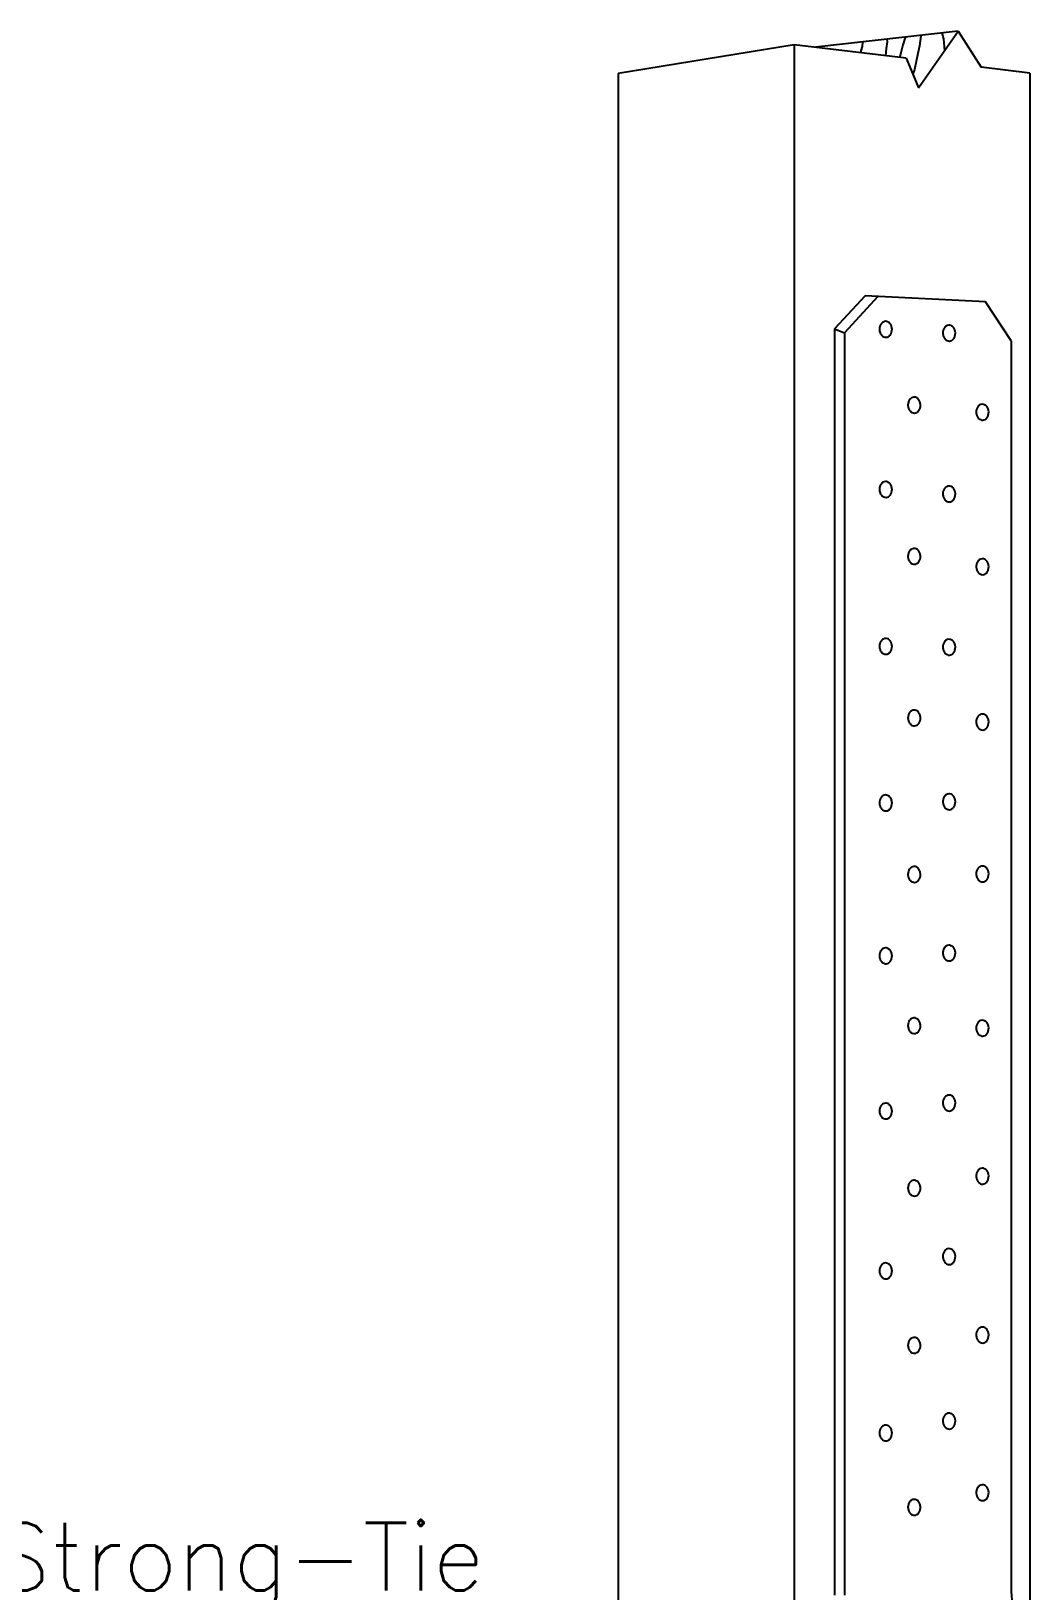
# Model space of a CAD drawing. Header units: inches. Extents: x 683 to 9753, y -6805 to 20230.
# Drawn here: x 8814.6 to 8888.5, y -3509.9 to -3394.5 of the extents above; entities that cross this region are included whole.
import ezdxf

# ---------------------------------------------------------------- set-up
doc = ezdxf.new("R2010")
doc.units = ezdxf.units.IN
doc.header["$LTSCALE"] = 48
doc.header["$MEASUREMENT"] = 0
for name, color, linetype in [('Dim', 1, 'Continuous'), ('DPIS-BL', 9, 'Continuous'), ('DPIS-TEXT', 7, 'Continuous')]:
    doc.layers.add(name, color=color, linetype=linetype)
doc.styles.add('SIMPLEX', font='simplex.shx', dxfattribs={"oblique": 15, "height": 4})

# ---------------------------------------------------------------- blocks, each defined once
blk = doc.blocks.new('A$C1BDB07E1')
at = {"layer": 'Dim', "color": 6}
for p, q in [((79.53, -188.16), (66.5, -190.29)), ((79.53, -188.16), (79.53, -349.92)), ((87.83, -189.16), (79.53, -188.16)), ((91.69, -187.16), (81.15, -188.35)), ((88.75, -191.34), (91.69, -187.16)), ((91.69, -187.16), (93.38, -189.83)), ((87.83, -189.16), (88.75, -191.34)), ((66.5, -190.29), (66.5, -342.21)), ((96.99, -190.26), (93.38, -189.83)), ((96.99, -190.26), (96.99, -305.07))]:
    blk.add_line(p, q, dxfattribs=at)
at = {"layer": 'Dim', "color": 1}
for p, q in [((84.79, -206.75), (82.54, -209.19)), ((85.74, -206.79), (83.27, -209.48)), ((93.72, -207.19), (84.79, -206.75)), ((95.6, -210.09), (93.72, -207.19)), ((82.54, -209.19), (82.54, -296.47)), ((82.54, -209.19), (83.27, -209.48)), ((82.54, -209.48), (82.54, -302.95)), ((83.27, -209.48), (83.27, -302.95)), ((95.6, -210.09), (95.6, -302.04))]:
    blk.add_line(p, q, dxfattribs=at)
at = {"layer": 'Dim', "color": 2}
for points in [[(84.59, -187.96), (84.58, -188.29), (84.49, -188.61), (84.48, -188.75)], [(86.41, -187.76), (86.43, -187.94), (86.36, -188.45), (86.31, -188.97)], [(87.75, -187.6), (87.75, -187.62), (87.6, -188.16), (87.41, -188.85), (87.33, -189.1)], [(88.93, -187.47), (88.92, -187.5), (88.83, -188.23), (88.7, -188.82), (88.58, -189.41), (88.46, -189.99), (88.33, -190.35)], [(90.48, -187.29), (90.61, -187.72), (90.67, -188.61)]]:
    blk.add_lwpolyline(points, dxfattribs=at)
at = {"layer": 'Dim', "color": 1}
for points in [[(86.3, -208.64, 0.121045), (86.13, -208.69, 0.105152), (85.98, -208.83, 0.088446), (85.88, -209.02, 0.079422), (85.86, -209.25, 0.079422), (85.9, -209.48, 0.088446), (86.01, -209.66, 0.105152), (86.17, -209.78, 0.121045), (86.35, -209.82, 0.121045), (86.52, -209.77, 0.105152), (86.67, -209.63, 0.088446), (86.76, -209.44, 0.079422), (86.79, -209.21, 0.079422), (86.74, -208.98, 0.088446), (86.63, -208.8, 0.105152), (86.47, -208.68, 0.121045)], [(90.99, -208.93, 0.121045), (90.82, -208.98, 0.105152), (90.67, -209.11, 0.088446), (90.58, -209.3, 0.079422), (90.55, -209.53, 0.079422), (90.6, -209.76, 0.088446), (90.71, -209.94, 0.105152), (90.87, -210.07, 0.121045), (91.04, -210.1, 0.121045), (91.21, -210.05, 0.105152), (91.36, -209.92, 0.088446), (91.45, -209.73, 0.079422), (91.48, -209.5, 0.079422), (91.44, -209.27, 0.088446), (91.33, -209.09, 0.105152), (91.17, -208.96, 0.121045)], [(88.41, -214.26, 0.121045), (88.24, -214.31, 0.105152), (88.09, -214.44, 0.088446), (88, -214.63, 0.079422), (87.97, -214.87, 0.079422), (88.02, -215.09, 0.088446), (88.12, -215.27, 0.105152), (88.28, -215.4, 0.121045), (88.46, -215.43, 0.121045), (88.63, -215.38, 0.105152), (88.78, -215.25, 0.088446), (88.87, -215.06, 0.079422), (88.9, -214.83, 0.079422), (88.85, -214.6, 0.088446), (88.75, -214.42, 0.105152), (88.58, -214.29, 0.121045)], [(93.46, -214.78, 0.121045), (93.29, -214.83, 0.105152), (93.14, -214.97, 0.088446), (93.05, -215.16, 0.079422), (93.02, -215.39, 0.079422), (93.07, -215.62, 0.088446), (93.18, -215.8, 0.105152), (93.34, -215.92, 0.121045), (93.51, -215.96, 0.121045), (93.68, -215.91, 0.105152), (93.83, -215.77, 0.088446), (93.92, -215.58, 0.079422), (93.95, -215.35, 0.079422), (93.91, -215.12, 0.088446), (93.8, -214.94, 0.105152), (93.64, -214.82, 0.121045)], [(86.3, -220.5, 0.121045), (86.13, -220.55, 0.105152), (85.98, -220.69, 0.088446), (85.88, -220.88, 0.079422), (85.86, -221.11, 0.079422), (85.9, -221.34, 0.088446), (86.01, -221.52, 0.105152), (86.17, -221.64, 0.121045), (86.35, -221.68, 0.121045), (86.52, -221.63, 0.105152), (86.67, -221.49, 0.088446), (86.76, -221.3, 0.079422), (86.79, -221.07, 0.079422), (86.74, -220.84, 0.088446), (86.63, -220.66, 0.105152), (86.47, -220.54, 0.121045)], [(90.99, -220.84, 0.121045), (90.82, -220.89, 0.105152), (90.67, -221.02, 0.088446), (90.58, -221.21, 0.079422), (90.55, -221.44, 0.079422), (90.6, -221.67, 0.088446), (90.71, -221.85, 0.105152), (90.87, -221.98, 0.121045), (91.04, -222.01, 0.121045), (91.21, -221.96, 0.105152), (91.36, -221.83, 0.088446), (91.45, -221.64, 0.079422), (91.48, -221.4, 0.079422), (91.44, -221.18, 0.088446), (91.33, -221, 0.105152), (91.17, -220.87, 0.121045)], [(88.41, -225.46, 0.121045), (88.24, -225.51, 0.105152), (88.09, -225.64, 0.088446), (88, -225.83, 0.079422), (87.97, -226.07, 0.079422), (88.02, -226.29, 0.088446), (88.12, -226.47, 0.105152), (88.28, -226.6, 0.121045), (88.46, -226.63, 0.121045), (88.63, -226.58, 0.105152), (88.78, -226.45, 0.088446), (88.87, -226.26, 0.079422), (88.9, -226.03, 0.079422), (88.85, -225.8, 0.088446), (88.75, -225.62, 0.105152), (88.58, -225.49, 0.121045)], [(93.46, -226.23, 0.121045), (93.29, -226.28, 0.105152), (93.14, -226.41, 0.088446), (93.05, -226.6, 0.079422), (93.02, -226.84, 0.079422), (93.07, -227.06, 0.088446), (93.18, -227.24, 0.105152), (93.34, -227.37, 0.121045), (93.51, -227.4, 0.121045), (93.68, -227.35, 0.105152), (93.83, -227.22, 0.088446), (93.92, -227.03, 0.079422), (93.95, -226.8, 0.079422), (93.91, -226.57, 0.088446), (93.8, -226.39, 0.105152), (93.64, -226.26, 0.121045)], [(86.3, -232.12, 0.121045), (86.13, -232.17, 0.105152), (85.98, -232.31, 0.088446), (85.88, -232.49, 0.079422), (85.86, -232.73, 0.079422), (85.9, -232.95, 0.088446), (86.01, -233.14, 0.105152), (86.17, -233.26, 0.121045), (86.35, -233.29, 0.121045), (86.52, -233.24, 0.105152), (86.67, -233.11, 0.088446), (86.76, -232.92, 0.079422), (86.79, -232.69, 0.079422), (86.74, -232.46, 0.088446), (86.63, -232.28, 0.105152), (86.47, -232.15, 0.121045)], [(90.99, -232.18, 0.121045), (90.82, -232.23, 0.105152), (90.67, -232.37, 0.088446), (90.58, -232.56, 0.079422), (90.55, -232.79, 0.079422), (90.6, -233.02, 0.088446), (90.71, -233.2, 0.105152), (90.87, -233.32, 0.121045), (91.04, -233.36, 0.121045), (91.21, -233.31, 0.105152), (91.36, -233.17, 0.088446), (91.45, -232.98, 0.079422), (91.48, -232.75, 0.079422), (91.44, -232.52, 0.088446), (91.33, -232.34, 0.105152), (91.17, -232.22, 0.121045)], [(88.41, -237.42, 0.121045), (88.24, -237.47, 0.105152), (88.09, -237.6, 0.088446), (88, -237.79, 0.079422), (87.97, -238.02, 0.079422), (88.02, -238.25, 0.088446), (88.12, -238.43, 0.105152), (88.28, -238.56, 0.121045), (88.46, -238.59, 0.121045), (88.63, -238.54, 0.105152), (88.78, -238.41, 0.088446), (88.87, -238.22, 0.079422), (88.9, -237.99, 0.079422), (88.85, -237.76, 0.088446), (88.75, -237.58, 0.105152), (88.58, -237.45, 0.121045)], [(93.46, -237.72, 0.121045), (93.29, -237.77, 0.105152), (93.14, -237.91, 0.088446), (93.05, -238.1, 0.079422), (93.02, -238.33, 0.079422), (93.07, -238.56, 0.088446), (93.18, -238.74, 0.105152), (93.34, -238.86, 0.121045), (93.51, -238.9, 0.121045), (93.68, -238.85, 0.105152), (93.83, -238.71, 0.088446), (93.92, -238.52, 0.079422), (93.95, -238.29, 0.079422), (93.91, -238.06, 0.088446), (93.8, -237.88, 0.105152), (93.64, -237.76, 0.121045)], [(90.99, -243.63, 0.121045), (90.82, -243.68, 0.105152), (90.67, -243.82, 0.088446), (90.58, -244, 0.079422), (90.55, -244.24, 0.079422), (90.6, -244.46, 0.088446), (90.71, -244.65, 0.105152), (90.87, -244.77, 0.121045), (91.04, -244.8, 0.121045), (91.21, -244.75, 0.105152), (91.36, -244.62, 0.088446), (91.45, -244.43, 0.079422), (91.48, -244.2, 0.079422), (91.44, -243.97, 0.088446), (91.33, -243.79, 0.105152), (91.17, -243.66, 0.121045)], [(86.3, -243.71, 0.121045), (86.13, -243.76, 0.105152), (85.98, -243.9, 0.088446), (85.88, -244.09, 0.079422), (85.86, -244.32, 0.079422), (85.9, -244.55, 0.088446), (86.01, -244.73, 0.105152), (86.17, -244.85, 0.121045), (86.35, -244.89, 0.121045), (86.52, -244.84, 0.105152), (86.67, -244.7, 0.088446), (86.76, -244.51, 0.079422), (86.79, -244.28, 0.079422), (86.74, -244.05, 0.088446), (86.63, -243.87, 0.105152), (86.47, -243.75, 0.121045)], [(88.41, -249.01, 0.121045), (88.24, -249.06, 0.105152), (88.09, -249.2, 0.088446), (88, -249.38, 0.079422), (87.97, -249.62, 0.079422), (88.02, -249.84, 0.088446), (88.12, -250.03, 0.105152), (88.28, -250.15, 0.121045), (88.46, -250.18, 0.121045), (88.63, -250.13, 0.105152), (88.78, -250, 0.088446), (88.87, -249.81, 0.079422), (88.9, -249.58, 0.079422), (88.85, -249.35, 0.088446), (88.75, -249.17, 0.105152), (88.58, -249.04, 0.121045)], [(93.46, -248.97, 0.121045), (93.29, -249.02, 0.105152), (93.14, -249.16, 0.088446), (93.05, -249.35, 0.079422), (93.02, -249.58, 0.079422), (93.07, -249.81, 0.088446), (93.18, -249.99, 0.105152), (93.34, -250.11, 0.121045), (93.51, -250.15, 0.121045), (93.68, -250.1, 0.105152), (93.83, -249.96, 0.088446), (93.92, -249.77, 0.079422), (93.95, -249.54, 0.079422), (93.91, -249.31, 0.088446), (93.8, -249.13, 0.105152), (93.64, -249.01, 0.121045)], [(86.3, -255.03, 0.121045), (86.13, -255.08, 0.105152), (85.98, -255.22, 0.088446), (85.88, -255.41, 0.079422), (85.86, -255.64, 0.079422), (85.9, -255.87, 0.088446), (86.01, -256.05, 0.105152), (86.17, -256.17, 0.121045), (86.35, -256.21, 0.121045), (86.52, -256.16, 0.105152), (86.67, -256.02, 0.088446), (86.76, -255.83, 0.079422), (86.79, -255.6, 0.079422), (86.74, -255.37, 0.088446), (86.63, -255.19, 0.105152), (86.47, -255.07, 0.121045)], [(90.99, -254.83, 0.121045), (90.82, -254.88, 0.105152), (90.67, -255.02, 0.088446), (90.58, -255.2, 0.079422), (90.55, -255.44, 0.079422), (90.6, -255.67, 0.088446), (90.71, -255.85, 0.105152), (90.87, -255.97, 0.121045), (91.04, -256, 0.121045), (91.21, -255.95, 0.105152), (91.36, -255.82, 0.088446), (91.45, -255.63, 0.079422), (91.48, -255.4, 0.079422), (91.44, -255.17, 0.088446), (91.33, -254.99, 0.105152), (91.17, -254.87, 0.121045)], [(88.41, -260.21, 0.121045), (88.24, -260.26, 0.105152), (88.09, -260.4, 0.088446), (88, -260.58, 0.079422), (87.97, -260.82, 0.079422), (88.02, -261.05, 0.088446), (88.12, -261.23, 0.105152), (88.28, -261.35, 0.121045), (88.46, -261.38, 0.121045), (88.63, -261.33, 0.105152), (88.78, -261.2, 0.088446), (88.87, -261.01, 0.079422), (88.9, -260.78, 0.079422), (88.85, -260.55, 0.088446), (88.75, -260.37, 0.105152), (88.58, -260.25, 0.121045)], [(93.46, -260.39, 0.121045), (93.29, -260.44, 0.105152), (93.14, -260.58, 0.088446), (93.05, -260.77, 0.079422), (93.02, -261, 0.079422), (93.07, -261.23, 0.088446), (93.18, -261.41, 0.105152), (93.34, -261.53, 0.121045), (93.51, -261.57, 0.121045), (93.68, -261.52, 0.105152), (93.83, -261.38, 0.088446), (93.92, -261.19, 0.079422), (93.95, -260.96, 0.079422), (93.91, -260.73, 0.088446), (93.8, -260.55, 0.105152), (93.64, -260.43, 0.121045)], [(86.3, -266.53, 0.121045), (86.13, -266.58, 0.105152), (85.98, -266.71, 0.088446), (85.88, -266.9, 0.079422), (85.86, -267.13, 0.079422), (85.9, -267.36, 0.088446), (86.01, -267.54, 0.105152), (86.17, -267.67, 0.121045), (86.35, -267.7, 0.121045), (86.52, -267.65, 0.105152), (86.67, -267.52, 0.088446), (86.76, -267.33, 0.079422), (86.79, -267.1, 0.079422), (86.74, -266.87, 0.088446), (86.63, -266.69, 0.105152), (86.47, -266.56, 0.121045)], [(90.99, -265.93, 0.121045), (90.82, -265.98, 0.105152), (90.67, -266.12, 0.088446), (90.58, -266.31, 0.079422), (90.55, -266.54, 0.079422), (90.6, -266.77, 0.088446), (90.71, -266.95, 0.105152), (90.87, -267.07, 0.121045), (91.04, -267.11, 0.121045), (91.21, -267.06, 0.105152), (91.36, -266.92, 0.088446), (91.45, -266.73, 0.079422), (91.48, -266.5, 0.079422), (91.44, -266.27, 0.088446), (91.33, -266.09, 0.105152), (91.17, -265.97, 0.121045)], [(93.46, -271.35, 0.121045), (93.29, -271.4, 0.105152), (93.14, -271.53, 0.088446), (93.05, -271.72, 0.079422), (93.02, -271.96, 0.079422), (93.07, -272.18, 0.088446), (93.18, -272.36, 0.105152), (93.34, -272.49, 0.121045), (93.51, -272.52, 0.121045), (93.68, -272.47, 0.105152), (93.83, -272.34, 0.088446), (93.92, -272.15, 0.079422), (93.95, -271.92, 0.079422), (93.91, -271.69, 0.088446), (93.8, -271.51, 0.105152), (93.64, -271.38, 0.121045)], [(88.41, -272.23, 0.121045), (88.24, -272.28, 0.105152), (88.09, -272.42, 0.088446), (88, -272.61, 0.079422), (87.97, -272.84, 0.079422), (88.02, -273.07, 0.088446), (88.12, -273.25, 0.105152), (88.28, -273.37, 0.121045), (88.46, -273.41, 0.121045), (88.63, -273.36, 0.105152), (88.78, -273.22, 0.088446), (88.87, -273.03, 0.079422), (88.9, -272.8, 0.079422), (88.85, -272.57, 0.088446), (88.75, -272.39, 0.105152), (88.58, -272.27, 0.121045)], [(90.99, -277.3, 0.121045), (90.82, -277.35, 0.105152), (90.67, -277.49, 0.088446), (90.58, -277.68, 0.079422), (90.55, -277.91, 0.079422), (90.6, -278.14, 0.088446), (90.71, -278.32, 0.105152), (90.87, -278.44, 0.121045), (91.04, -278.48, 0.121045), (91.21, -278.43, 0.105152), (91.36, -278.29, 0.088446), (91.45, -278.1, 0.079422), (91.48, -277.87, 0.079422), (91.44, -277.64, 0.088446), (91.33, -277.46, 0.105152), (91.17, -277.34, 0.121045)], [(86.3, -278.36, 0.121045), (86.13, -278.41, 0.105152), (85.98, -278.55, 0.088446), (85.88, -278.74, 0.079422), (85.86, -278.97, 0.079422), (85.9, -279.2, 0.088446), (86.01, -279.38, 0.105152), (86.17, -279.5, 0.121045), (86.35, -279.54, 0.121045), (86.52, -279.49, 0.105152), (86.67, -279.35, 0.088446), (86.76, -279.16, 0.079422), (86.79, -278.93, 0.079422), (86.74, -278.7, 0.088446), (86.63, -278.52, 0.105152), (86.47, -278.4, 0.121045)], [(88.41, -283.88, 0.121045), (88.24, -283.93, 0.105152), (88.09, -284.06, 0.088446), (88, -284.25, 0.079422), (87.97, -284.48, 0.079422), (88.02, -284.71, 0.088446), (88.12, -284.89, 0.105152), (88.28, -285.02, 0.121045), (88.46, -285.05, 0.121045), (88.63, -285, 0.105152), (88.78, -284.87, 0.088446), (88.87, -284.68, 0.079422), (88.9, -284.45, 0.079422), (88.85, -284.22, 0.088446), (88.75, -284.04, 0.105152), (88.58, -283.91, 0.121045)], [(93.46, -283.11, 0.121045), (93.29, -283.16, 0.105152), (93.14, -283.3, 0.088446), (93.05, -283.49, 0.079422), (93.02, -283.72, 0.079422), (93.07, -283.95, 0.088446), (93.18, -284.13, 0.105152), (93.34, -284.25, 0.121045), (93.51, -284.29, 0.121045), (93.68, -284.24, 0.105152), (93.83, -284.1, 0.088446), (93.92, -283.91, 0.079422), (93.95, -283.68, 0.079422), (93.91, -283.45, 0.088446), (93.8, -283.27, 0.105152), (93.64, -283.15, 0.121045)], [(90.99, -289.48, 0.121045), (90.82, -289.53, 0.105152), (90.67, -289.67, 0.088446), (90.58, -289.86, 0.079422), (90.55, -290.09, 0.079422), (90.6, -290.32, 0.088446), (90.71, -290.5, 0.105152), (90.87, -290.62, 0.121045), (91.04, -290.66, 0.121045), (91.21, -290.61, 0.105152), (91.36, -290.47, 0.088446), (91.45, -290.28, 0.079422), (91.48, -290.05, 0.079422), (91.44, -289.82, 0.088446), (91.33, -289.64, 0.105152), (91.17, -289.52, 0.121045)], [(86.3, -290.36, 0.121045), (86.13, -290.41, 0.105152), (85.98, -290.55, 0.088446), (85.88, -290.74, 0.079422), (85.86, -290.97, 0.079422), (85.9, -291.2, 0.088446), (86.01, -291.38, 0.105152), (86.17, -291.5, 0.121045), (86.35, -291.54, 0.121045), (86.52, -291.49, 0.105152), (86.67, -291.35, 0.088446), (86.76, -291.16, 0.079422), (86.79, -290.93, 0.079422), (86.74, -290.7, 0.088446), (86.63, -290.52, 0.105152), (86.47, -290.4, 0.121045)], [(93.46, -294.79, 0.121045), (93.29, -294.84, 0.105152), (93.14, -294.98, 0.088446), (93.05, -295.16, 0.079422), (93.02, -295.4, 0.079422), (93.07, -295.62, 0.088446), (93.18, -295.81, 0.105152), (93.34, -295.93, 0.121045), (93.51, -295.96, 0.121045), (93.68, -295.91, 0.105152), (93.83, -295.78, 0.088446), (93.92, -295.59, 0.079422), (93.95, -295.36, 0.079422), (93.91, -295.13, 0.088446), (93.8, -294.95, 0.105152), (93.64, -294.82, 0.121045)], [(88.41, -295.87, 0.121045), (88.24, -295.92, 0.105152), (88.09, -296.05, 0.088446), (88, -296.24, 0.079422), (87.97, -296.47, 0.079422), (88.02, -296.7, 0.088446), (88.12, -296.88, 0.105152), (88.28, -297, 0.121045), (88.46, -297.04, 0.121045), (88.63, -296.99, 0.105152), (88.78, -296.85, 0.088446), (88.87, -296.67, 0.079422), (88.9, -296.43, 0.079422), (88.85, -296.2, 0.088446), (88.75, -296.02, 0.105152), (88.58, -295.9, 0.121045)]]:
    blk.add_lwpolyline(points, format="xyb", close=True, dxfattribs=at)
blk.add_arc((107.77, -302.04), 12.17, 180, 192.0306, dxfattribs=at)
at = {"layer": 'DPIS-TEXT', "style": 'SIMPLEX'}
blk.add_text('Simpson Strong-Tie', height=5, dxfattribs=at).set_placement((-11.54, -302.61))

msp = doc.modelspace()

# ---------------------------------------------------------------- block references
at = {"layer": 'DPIS-BL'}
msp.add_blockref('A$C1BDB07E1', (8791.53951, -3207.30468), dxfattribs=at)

doc.saveas('drawing.dxf')
